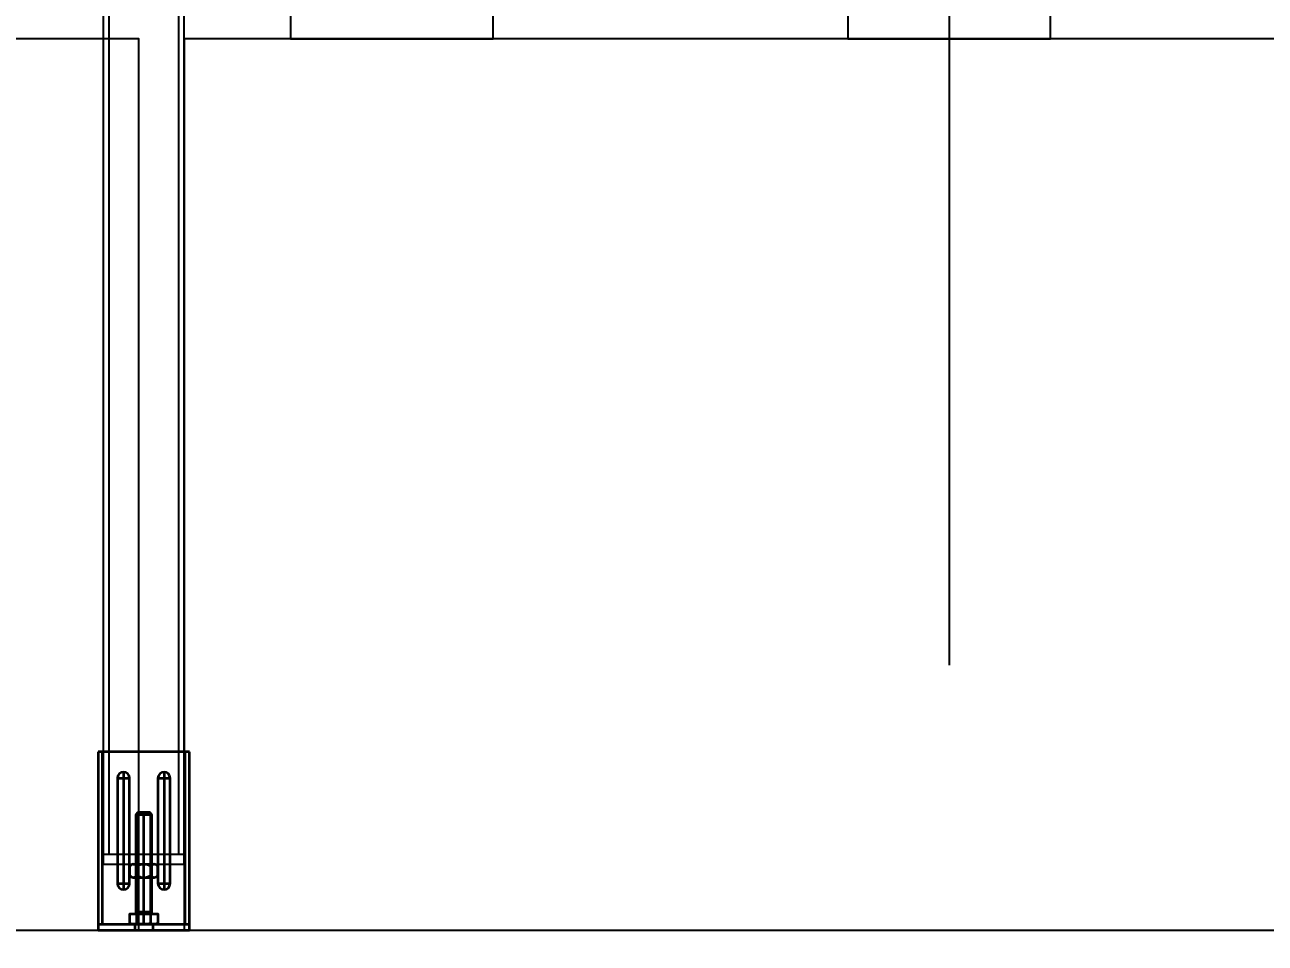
# Model space of a CAD drawing. Extents: x 0 to 210250, y -124674 to 148500.
# Drawn here: x 178414 to 179639, y 15339 to 16245 of the extents above; entities that cross this region are included whole.
import ezdxf

# ---------------------------------------------------------------- set-up
doc = ezdxf.new("R2010")
doc.units = 0
doc.header["$LTSCALE"] = 400
doc.header["$PDSIZE"] = 2
for name, pattern in [('CEN', [17, 15, -1, 0, -1]), ('CENTER', [23, 20, -1, 1, -1]), ('CENTER4', [8, 5, -1, 1, -1]), ('HIDDEN', [9.525, 6.35, -3.175])]:
    doc.linetypes.add(name, pattern=pattern)
doc.layers.get('0').update_dxf_attribs({"linetype": 'CONTINUOUS'})
doc.layers.get('DEFPOINTS').update_dxf_attribs({"linetype": 'CONTINUOUS'})
doc.layers.add('\\M+5BDC5\\M+5CCE3', color=132, linetype='CONTINUOUS', lineweight=35)
doc.layers.add('M16', color=109, linetype='CONTINUOUS', lineweight=35)
for name, color, linetype in [('\\M+5BFF2\\M+5BCDC', 131, 'CONTINUOUS'), ('\\M+5C9FD\\M+5BDB5\\M+5CCA8\\M+5B5D7\\M+5BFF2', 233, 'CONTINUOUS'), ('CENTER', 6, 'CEN'), ('CV', 92, 'CONTINUOUS'), ('DIM', 2, 'CONTINUOUS'), ('OUT', 7, 'CONTINUOUS'), ('WALL', 2, 'CONTINUOUS')]:
    doc.layers.add(name, color=color, linetype=linetype)
doc.styles.add('ROMANS', font='romans.shx', dxfattribs={"width": 0.8})
doc.styles.get("Standard").update_dxf_attribs({"font": 'ISOCP.SHX', "bigfont": 'CHINESET.SHX'})
doc.dimstyles.new('AM_ISO', dxfattribs={"dimscale": 300, "dimtxt": 3.5, "dimasz": 3.5, "dimexe": 1, "dimexo": 1, "dimgap": 1.5, "dimtad": 1, "dimdsep": 46, "dimtxsty": 'Standard', "dimcen": 0, "dimclrd": 256, "dimclre": 256, "dimclrt": 256, "dimadec": 0, "dimazin": 2, "dimtp": 0.1, "dimtm": 0.1, "dimtfac": 0.71, "dimtmove": 0, "dimatfit": 3, "dimfxl": 0, "dimlwd": -1, "dimlwe": -1, "dimarcsym": 0})

# ---------------------------------------------------------------- blocks, each defined once
blk = doc.blocks.new('A$C59AC08B8')
at = {"layer": 'WALL', "linetype": 'HIDDEN'}
blk.add_line((2337.27, 572.45), (2337.27, -1626.08), dxfattribs=at)
blk = doc.blocks.new('A$C7B524075')
at = {"layer": '\\M+5BDC5\\M+5CCE3'}
for p, q in [((-45, 176), (-45, 0)), ((45, 176), (-45, 176)), ((-41, 176), (-41, 6)), ((41, 6), (41, 176)), ((45, 0), (45, 176)), ((-26, 150), (-26, 46)), ((-14, 46), (-14, 150)), ((14, 150), (14, 46)), ((26, 46), (26, 150)), ((-45, 6), (45, 6)), ((-45, 0), (45, 0)), ((-9, 6), (-9, 0)), ((9, 6), (9, 0))]:
    blk.add_line(p, q, dxfattribs=at)
at = {"layer": '\\M+5BDC5\\M+5CCE3', "color": 2, "linetype": 'CENTER', "ltscale": 0.05}
for p, q in [((-26, 150), (-14, 150)), ((-20, 156), (-20, 40)), ((14, 150), (26, 150)), ((20, 156), (20, 40)), ((-26, 46), (-14, 46)), ((14, 46), (26, 46))]:
    blk.add_line(p, q, dxfattribs=at)
at = {"layer": '\\M+5BDC5\\M+5CCE3'}
for centre, start, end in [((-20, 150), 0, 180), ((20, 150), 0, 180), ((-20, 46), 180, 0), ((20, 46), 180, 0)]:
    blk.add_arc(centre, 6, start, end, dxfattribs=at)
blk = doc.blocks.new('A$C79E93AB4')
at = {"layer": 'M16', "color": 2, "linetype": 'CENTER4', "ltscale": 0.25}
blk.add_line((0, 13.9), (110, 13.9), dxfattribs=at)
at = {"layer": 'M16'}
for p, q in [((1.1, 20.8), (10, 20.8)), ((12, 21.9), (12, 5.9)), ((1.1, 6.9), (10, 6.9))]:
    blk.add_line(p, q, dxfattribs=at)
blk.add_lwpolyline([(0, 25.9), (1.1, 27.7), (10, 27.7), (10, 0), (1.1, 0), (0, 1.9)], close=True, dxfattribs=at)
for points in [[(10, 21.9), (12, 20.9), (109, 20.9)], [(10.6, 5.9), (108, 5.9), (108, 21.9), (10.6, 21.9)], [(108, 5.9), (110, 7.9), (110, 19.9), (108, 21.9)], [(10, 5.9), (12, 6.9), (109, 6.9)]]:
    blk.add_lwpolyline(points, dxfattribs=at)
for centre, radius, start, end in [((6.1, 24.2), 6.13, 145.6158, 214.3842), ((22.9, 13.9), 22.9, 162.412, 197.588), ((10.6, 22.5), 0.6, 180, 270), ((6.1, 3.5), 6.13, 145.6158, 214.3842), ((10.6, 5.3), 0.6, 90, 180)]:
    blk.add_arc(centre, radius, start, end, dxfattribs=at)
blk = doc.blocks.new('A$C6DB33574')
at = {"layer": 'M16'}
for p, q in [((2, 27.7), (11, 27.7)), ((0, 24.2), (0, 3.5)), ((2, 20.8), (11, 20.8)), ((13, 24.2), (13, 3.5)), ((2, 6.9), (11, 6.9)), ((2, 0), (11, 0))]:
    blk.add_line(p, q, dxfattribs=at)
for centre, radius, start, end in [((4, 24.2), 4, 120.0301, 239.9699), ((9, 24.2), 4, 300.0301, 59.9699), ((13, 13.8), 13, 147.8143, 212.1857), ((0, 13.8), 13, 327.8143, 32.1857), ((4, 3.5), 4, 120.0301, 239.9699), ((9, 3.5), 4, 300.0301, 59.9699)]:
    blk.add_arc(centre, radius, start, end, dxfattribs=at)
blk = doc.blocks.new('A$C50EB0B21')
at = {"layer": '\\M+5BFF2\\M+5BCDC', "ltscale": 0.3}
for p, q in [((-1660, 3640), (-1660, -179.4)), ((-1654.5, 3640), (-1654.5, -169.4)), ((-1585.5, -169.4), (-1585.5, 3640)), ((-1580, -179.4), (-1580, 3640)), ((-1660, -169.4), (-1580, -169.4)), ((-1660, -179.4), (-1580, -179.4))]:
    blk.add_line(p, q, dxfattribs=at)
blk = doc.blocks.new('A$C198B4F51')
at = {"layer": '\\M+5BDC5\\M+5CCE3'}
blk.add_blockref('A$C7B524075', (-790, -1089.4), dxfattribs=at)
at = {"layer": '\\M+5BFF2\\M+5BCDC', "ltscale": 0.3}
blk.add_blockref('A$C50EB0B21', (830, -845), dxfattribs=at)
at = {"layer": 'OUT', "rotation": 90}
for name, p in [('A$C79E93AB4', (-776.1, -1083.4)), ('A$C6DB33574', (-776.2, -1037.4))]:
    blk.add_blockref(name, p, dxfattribs=at)
blk = doc.blocks.new('A$C1DDB0F0B')
at = {"layer": '\\M+5C9FD\\M+5BDB5\\M+5CCA8\\M+5B5D7\\M+5BFF2', "color": 4, "ltscale": 0.3}
blk.add_lwpolyline([(0, 155), (0, 0), (200, 0), (200, 120), (550, 120), (550, 0), (750, 0), (750, 120), (1100, 120), (1100, 0), (1300, 0), (1300, 155)], close=True, dxfattribs=at)
blk = doc.blocks.new('A$C6703619D')
at = {"layer": '\\M+5BFF2\\M+5BCDC', "ltscale": 0.3}
blk.add_blockref('A$C198B4F51', (-73.4, -1170.6), dxfattribs=at)
at = {"layer": '\\M+5C9FD\\M+5BDB5\\M+5CCA8\\M+5B5D7\\M+5BFF2', "ltscale": 0.3}
blk.add_blockref('A$C1DDB0F0B', (-718.4, -1380), dxfattribs=at)
blk = doc.blocks.new('*D115')
at = {"layer": 'DEFPOINTS', "color": 0, "transparency": 16777216}
for p in [(180416.6, 18051.5), (170539.6, 15351.5), (172041.3, 15351.5)]:
    blk.add_point(p, dxfattribs=at)
at = {"layer": 'DIM', "linetype": 'ByBlock', "transparency": 16777216}
for p, q in [((180116.6, 18051.5), (170239.6, 18051.5)), ((170539.6, 17151.5), (170539.6, 16251.5)), ((171741.3, 15351.5), (170239.6, 15351.5))]:
    blk.add_line(p, q, dxfattribs=at)
at = {"layer": 'DIM', "transparency": 16777216}
for points in [[(170389.6, 17151.5), (170689.6, 17151.5), (170539.6, 18051.5)], [(170389.6, 16251.5), (170689.6, 16251.5), (170539.6, 15351.5)]]:
    blk.add_solid(points, dxfattribs=at)
at = {"layer": 'DIM', "transparency": 16777216, "insert": (169819.6, 16701.5), "char_height": 900, "attachment_point": 5, "rotation": 90, "style": 'ROMANS'}
blk.add_mtext('2700', dxfattribs=at)

msp = doc.modelspace()

# ---------------------------------------------------------------- linework, layer by layer
at = {"color": 0}
msp.add_lwpolyline([(180876.632, 16231.509), (178571.645, 16231.509), (178571.642, 15351.493), (180876.629, 15351.493)], close=True, dxfattribs=at)
at = {"layer": 'CENTER'}
msp.add_line((179326.643, 19678.13), (179326.643, 15613.189), dxfattribs=at)
at = {"layer": 'CV'}
msp.add_lwpolyline([(176926.643, 15351.501), (178526.643, 15351.501), (178526.643, 16231.501), (176926.643, 16231.501)], close=True, dxfattribs=at)

# ---------------------------------------------------------------- block references
at = {"color": 0, "xscale": 10, "yscale": 10, "zscale": 10, "rotation": 90}
msp.add_blockref('A$C59AC08B8', (177765.854, -8021.158), dxfattribs=at)
msp.add_blockref('A$C6703619D', (179395.045, 17611.501))

# ---------------------------------------------------------------- dimensions: what is measured, and where the dimension line sits
at = {"layer": 'DIM'}
dim = msp.add_linear_dim(base=(170539.602, 15351.501), p1=(180416.643, 18051.501), p2=(172041.332, 15351.501), angle=90, dimstyle='AM_ISO', override={"dimtxt": 3, "dimasz": 3, "dimgap": 0.9, "dimtxsty": 'ROMANS', "dimfxl": 10}, dxfattribs=at)
dim.commit()
dim.dimension.update_dxf_attribs({"geometry": '*D115', "text_midpoint": (170539.602, 16701.501), "dimtype": 160})

doc.saveas('drawing.dxf')
